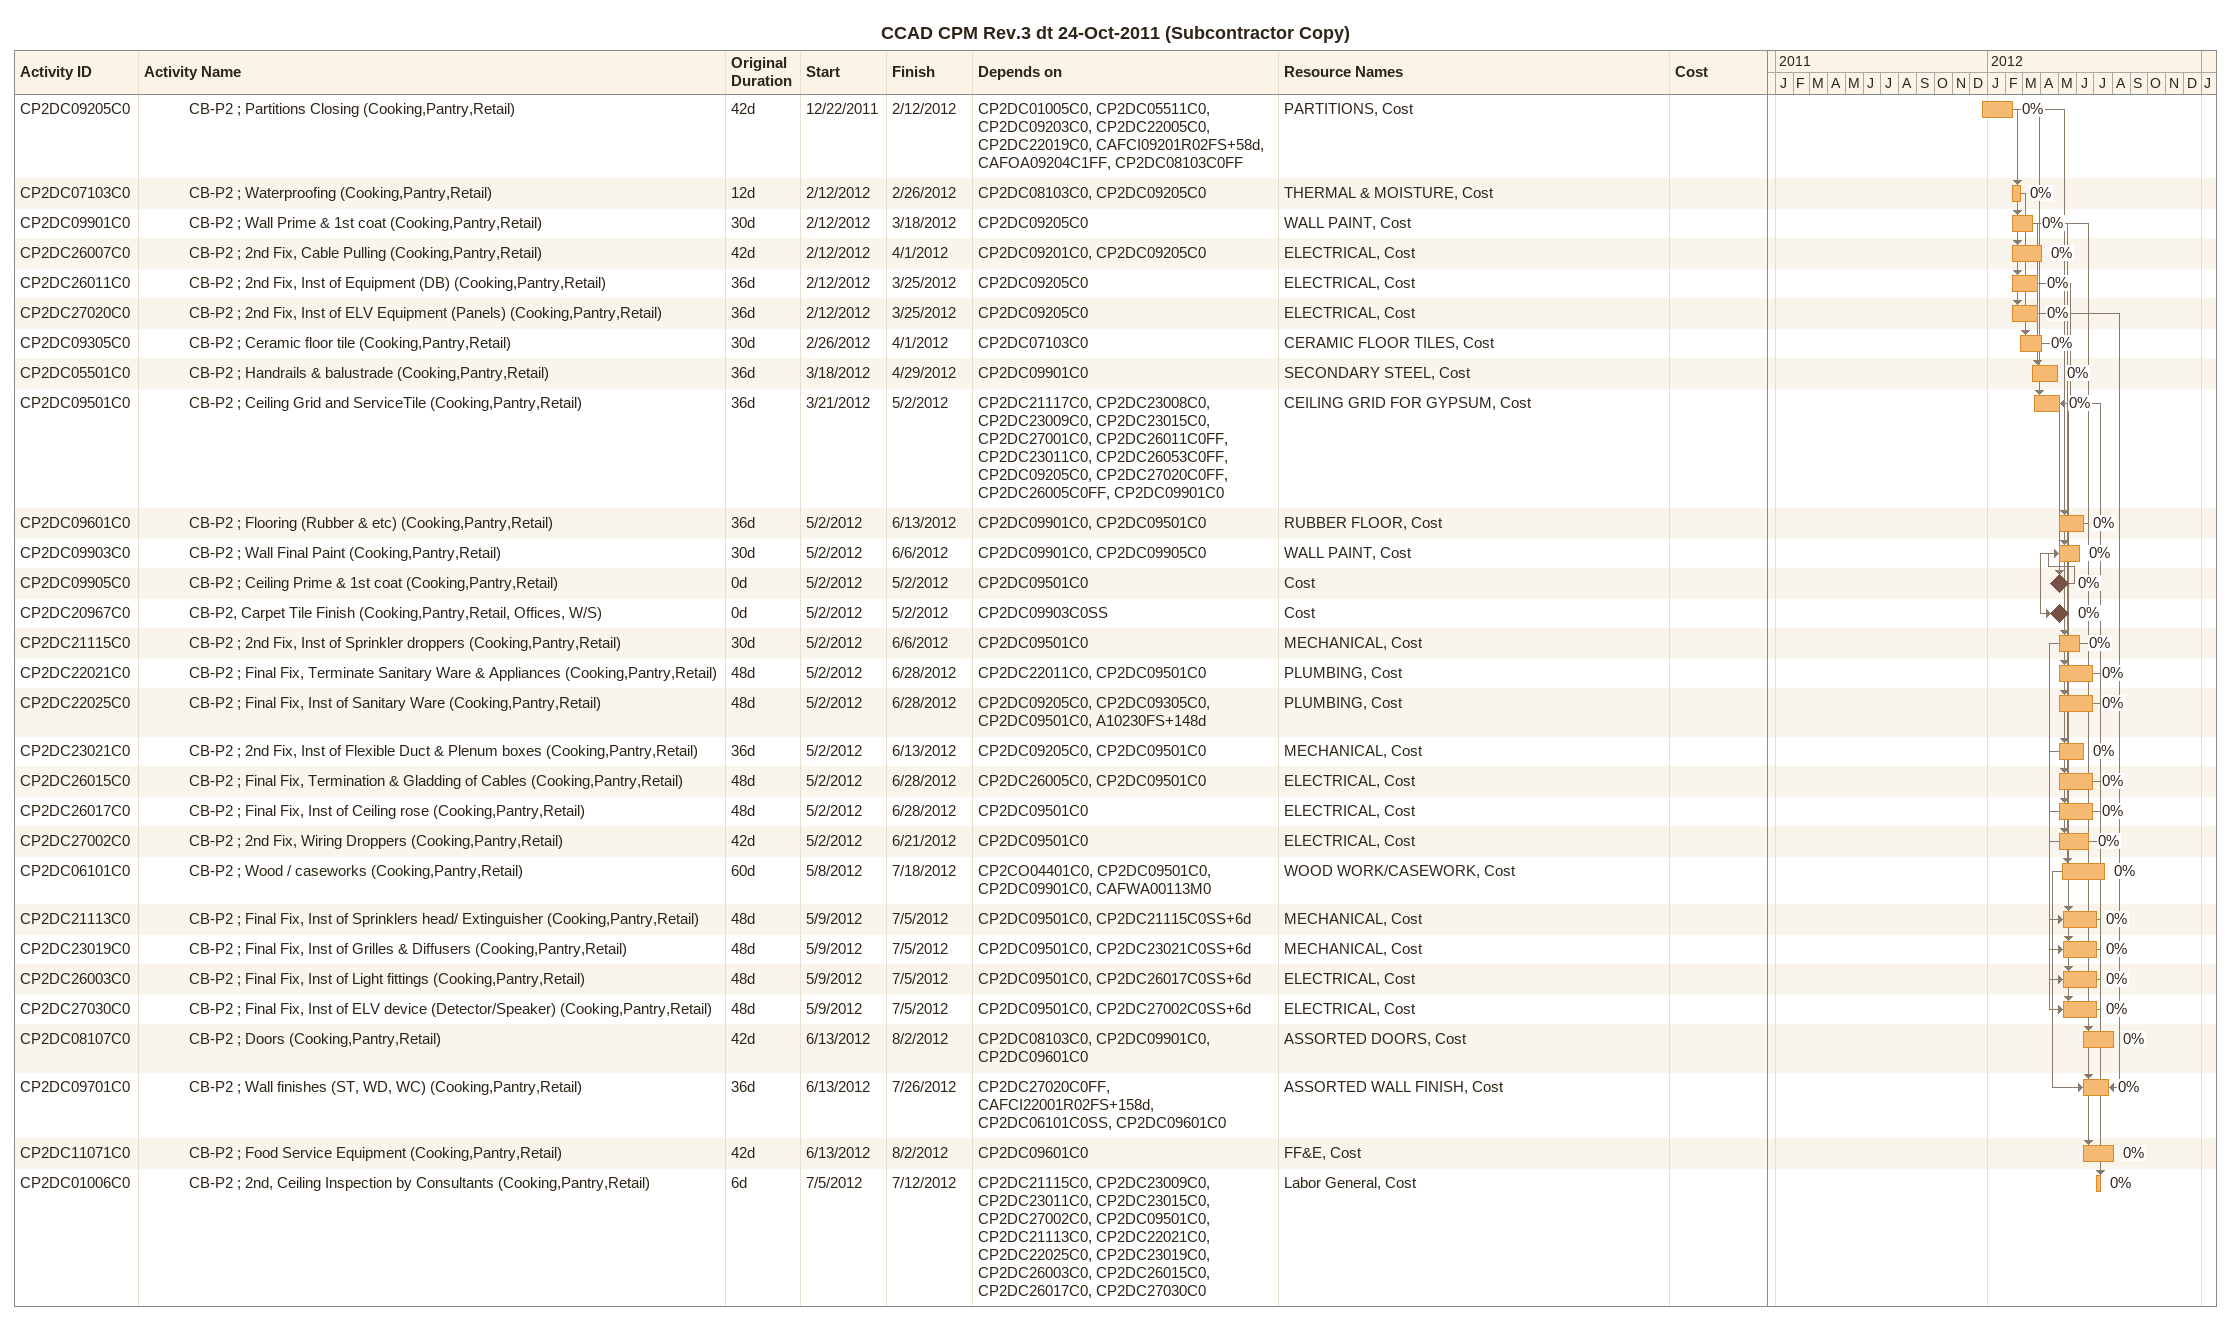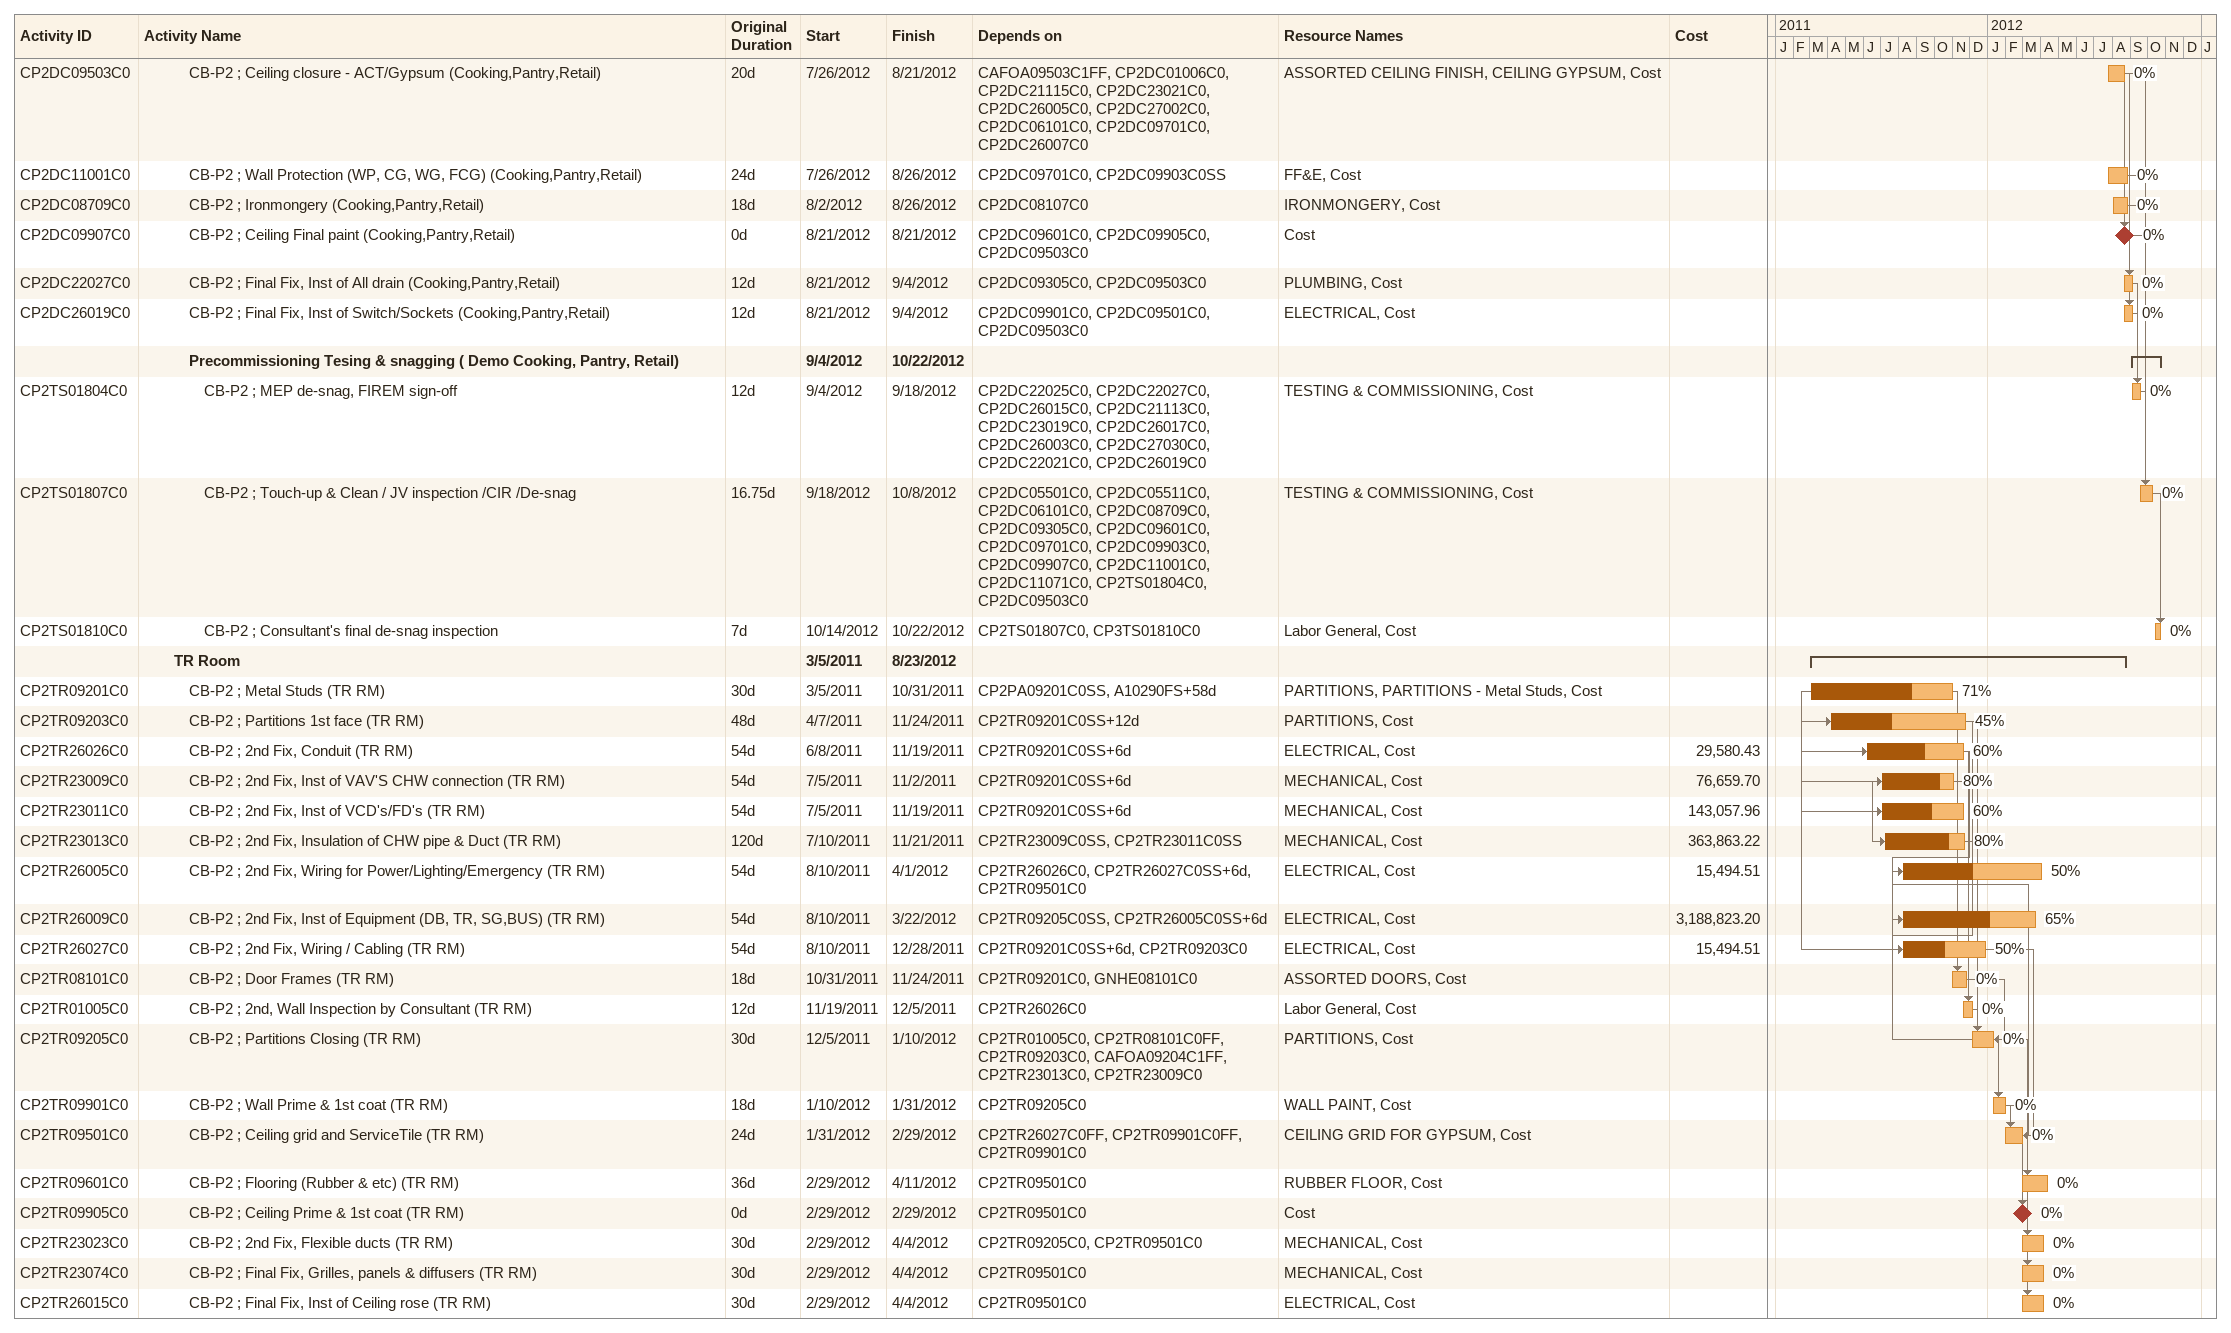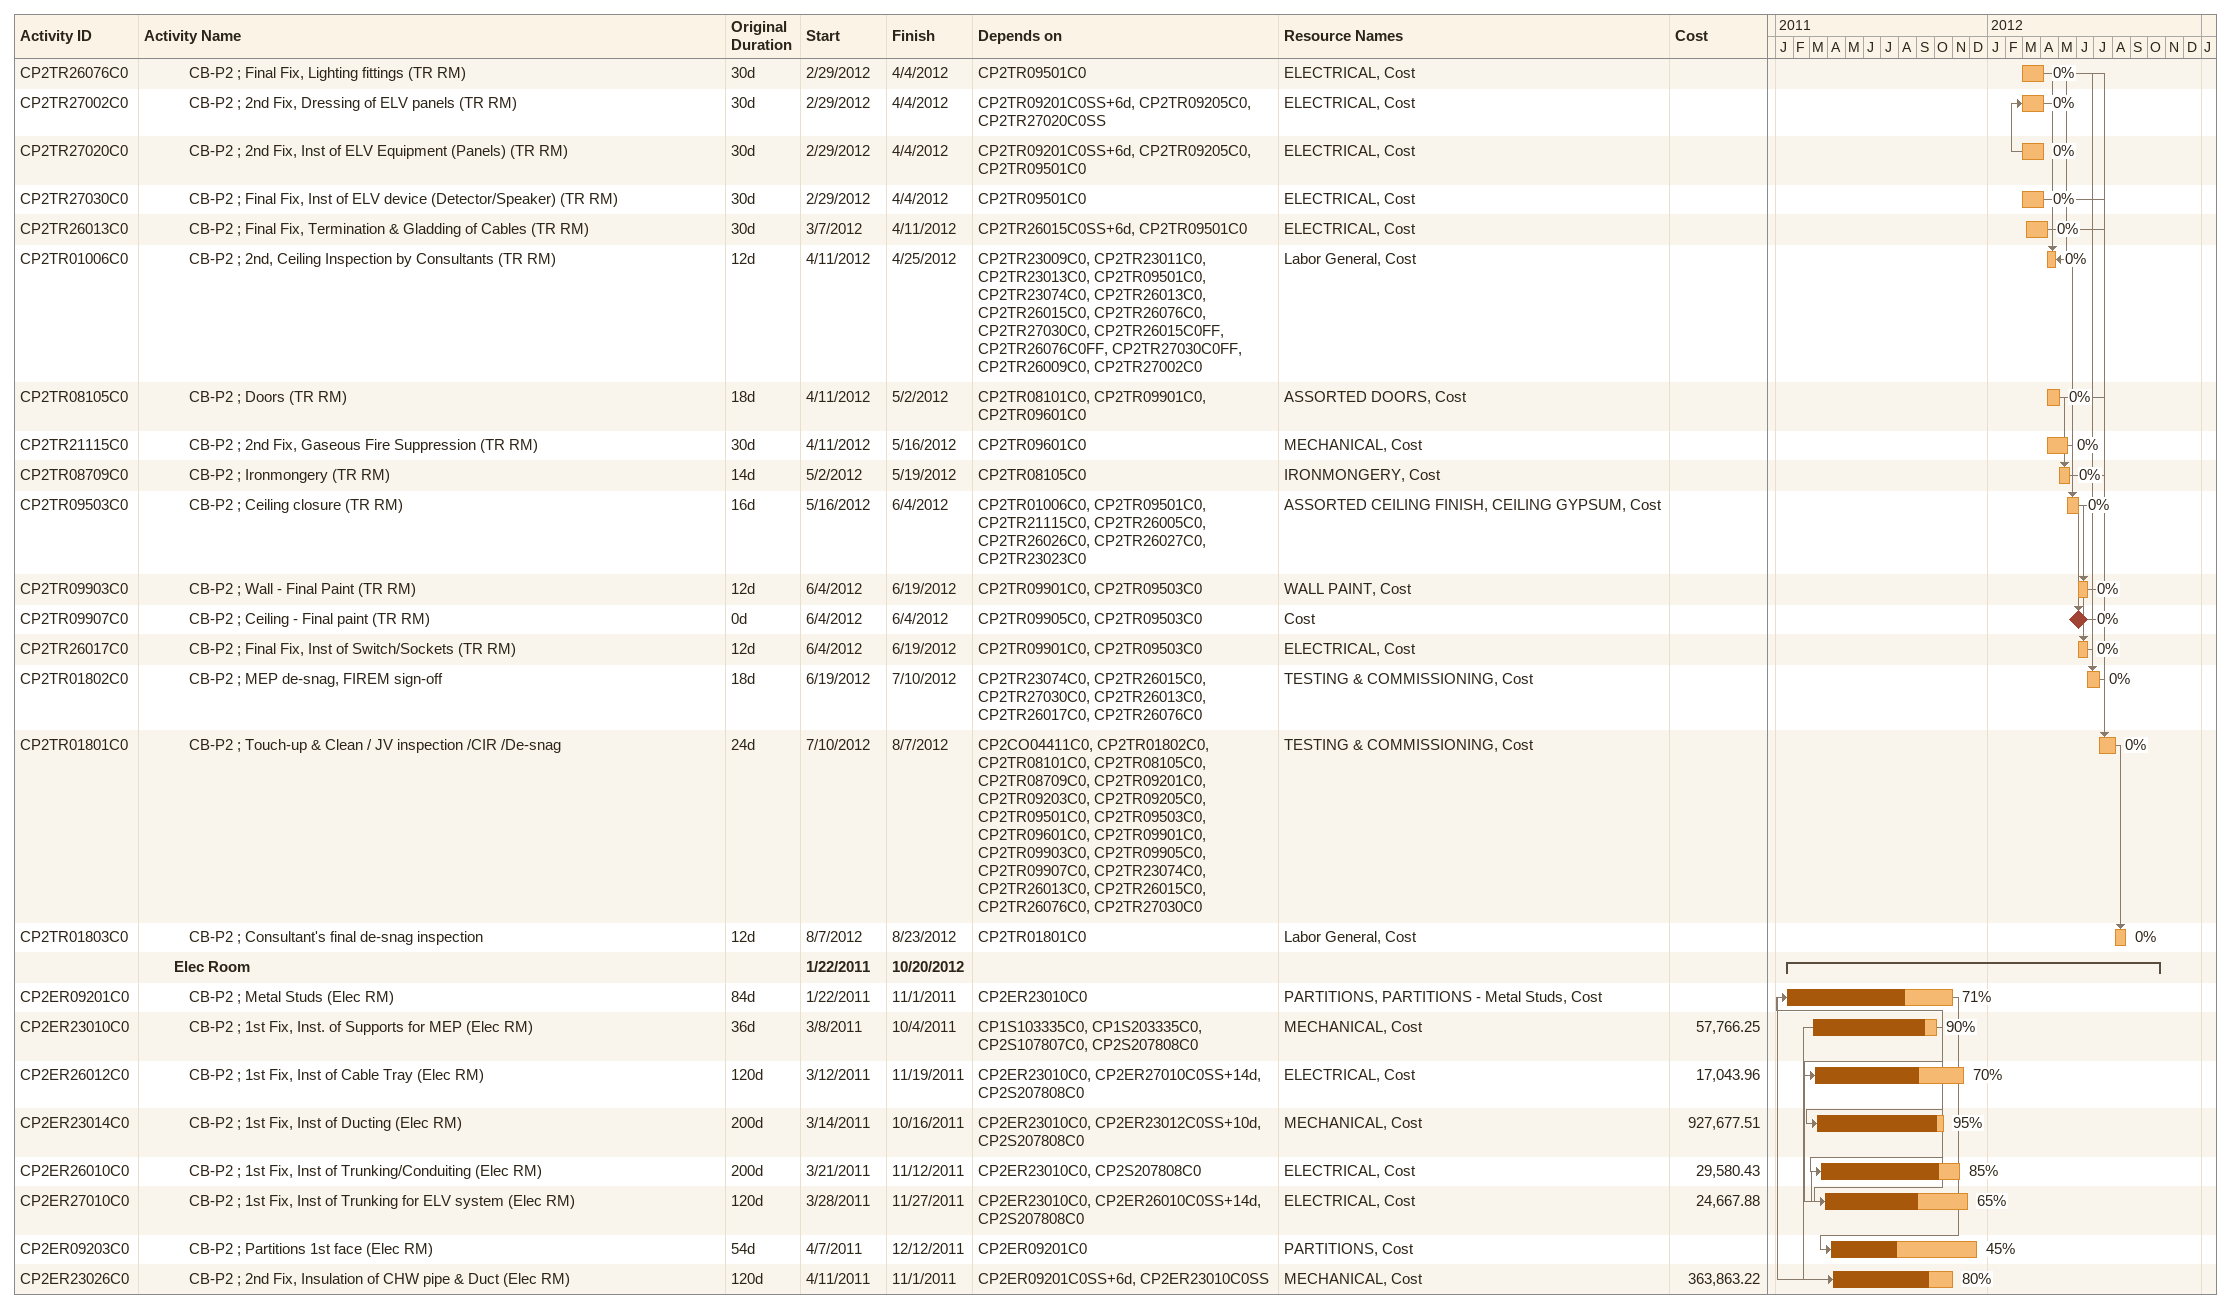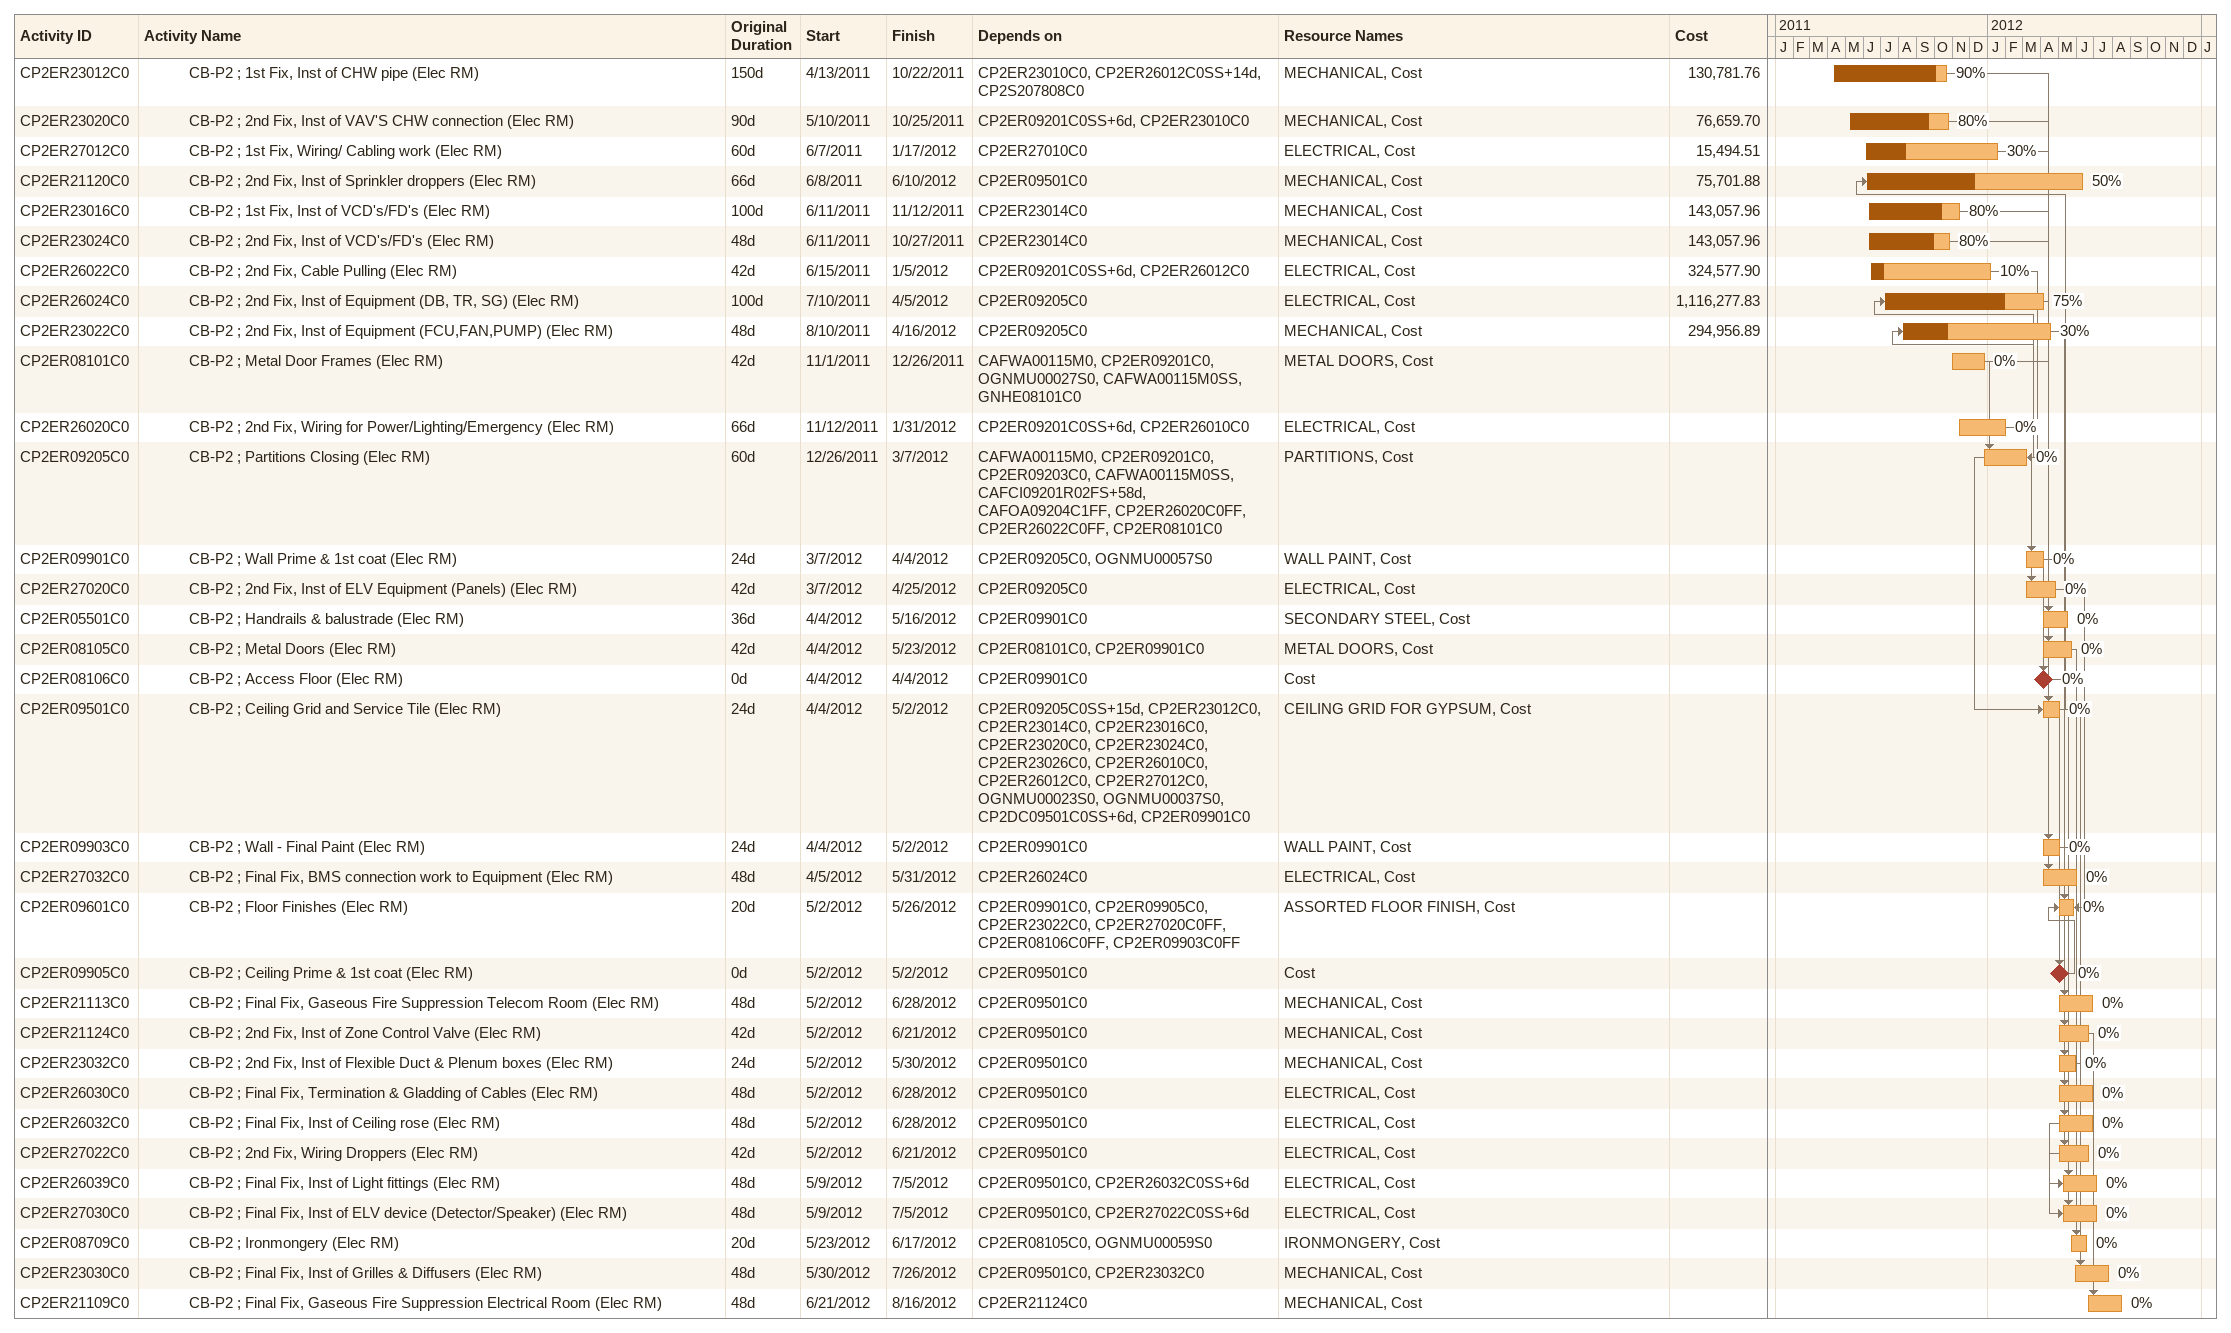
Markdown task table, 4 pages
CCAD CPM Rev.3 dt 24-Oct-2011 (Subcontractor Copy)

| ID | Level | Task | Original duration | Start | Finish | Predecessors | Resources | % complete | Cost |
|---|---|---|---|---|---|---|---|---|---|
| CP2DC09205C0 | 4 | CB-P2 ; Partitions Closing (Cooking,Pantry,Retail) | 42d | 2011-12-22 | 2012-02-12 | CP2DC01005C0, CP2DC05511C0, CP2DC09203C0, CP2DC22005C0, CP2DC22019C0, CAFCI09201R02FS+58d, CAFOA09204C1FF, CP2DC08103C0FF | PARTITIONS, Cost | 0 |  |
| CP2DC07103C0 | 4 | CB-P2 ; Waterproofing (Cooking,Pantry,Retail) | 12d | 2012-02-12 | 2012-02-26 | CP2DC08103C0, CP2DC09205C0 | THERMAL & MOISTURE, Cost | 0 |  |
| CP2DC09901C0 | 4 | CB-P2 ; Wall Prime & 1st coat (Cooking,Pantry,Retail) | 30d | 2012-02-12 | 2012-03-18 | CP2DC09205C0 | WALL PAINT, Cost | 0 |  |
| CP2DC26007C0 | 4 | CB-P2 ; 2nd Fix, Cable Pulling (Cooking,Pantry,Retail) | 42d | 2012-02-12 | 2012-04-01 | CP2DC09201C0, CP2DC09205C0 | ELECTRICAL, Cost | 0 |  |
| CP2DC26011C0 | 4 | CB-P2 ; 2nd Fix, Inst of Equipment (DB) (Cooking,Pantry,Retail) | 36d | 2012-02-12 | 2012-03-25 | CP2DC09205C0 | ELECTRICAL, Cost | 0 |  |
| CP2DC27020C0 | 4 | CB-P2 ; 2nd Fix, Inst of ELV Equipment (Panels) (Cooking,Pantry,Retail) | 36d | 2012-02-12 | 2012-03-25 | CP2DC09205C0 | ELECTRICAL, Cost | 0 |  |
| CP2DC09305C0 | 4 | CB-P2 ; Ceramic floor tile (Cooking,Pantry,Retail) | 30d | 2012-02-26 | 2012-04-01 | CP2DC07103C0 | CERAMIC FLOOR TILES, Cost | 0 |  |
| CP2DC05501C0 | 4 | CB-P2 ; Handrails & balustrade (Cooking,Pantry,Retail) | 36d | 2012-03-18 | 2012-04-29 | CP2DC09901C0 | SECONDARY STEEL, Cost | 0 |  |
| CP2DC09501C0 | 4 | CB-P2 ; Ceiling Grid and ServiceTile (Cooking,Pantry,Retail) | 36d | 2012-03-21 | 2012-05-02 | CP2DC21117C0, CP2DC23008C0, CP2DC23009C0, CP2DC23015C0, CP2DC27001C0, CP2DC26011C0FF, CP2DC23011C0, CP2DC26053C0FF, CP2DC09205C0, CP2DC27020C0FF, CP2DC26005C0FF, CP2DC09901C0 | CEILING GRID FOR GYPSUM, Cost | 0 |  |
| CP2DC09601C0 | 4 | CB-P2 ; Flooring (Rubber & etc) (Cooking,Pantry,Retail) | 36d | 2012-05-02 | 2012-06-13 | CP2DC09901C0, CP2DC09501C0 | RUBBER FLOOR, Cost | 0 |  |
| CP2DC09903C0 | 4 | CB-P2 ; Wall Final Paint (Cooking,Pantry,Retail) | 30d | 2012-05-02 | 2012-06-06 | CP2DC09901C0, CP2DC09905C0 | WALL PAINT, Cost | 0 |  |
| CP2DC09905C0 | 4 | CB-P2 ; Ceiling Prime & 1st coat (Cooking,Pantry,Retail) | 0d | 2012-05-02 | 2012-05-02 | CP2DC09501C0 | Cost | 0 |  |
| CP2DC20967C0 | 4 | CB-P2, Carpet Tile Finish (Cooking,Pantry,Retail, Offices, W/S) | 0d | 2012-05-02 | 2012-05-02 | CP2DC09903C0SS | Cost | 0 |  |
| CP2DC21115C0 | 4 | CB-P2 ; 2nd Fix, Inst of Sprinkler droppers (Cooking,Pantry,Retail) | 30d | 2012-05-02 | 2012-06-06 | CP2DC09501C0 | MECHANICAL, Cost | 0 |  |
| CP2DC22021C0 | 4 | CB-P2 ; Final Fix, Terminate Sanitary Ware & Appliances (Cooking,Pantry,Retail) | 48d | 2012-05-02 | 2012-06-28 | CP2DC22011C0, CP2DC09501C0 | PLUMBING, Cost | 0 |  |
| CP2DC22025C0 | 4 | CB-P2 ; Final Fix, Inst of Sanitary Ware (Cooking,Pantry,Retail) | 48d | 2012-05-02 | 2012-06-28 | CP2DC09205C0, CP2DC09305C0, CP2DC09501C0, A10230FS+148d | PLUMBING, Cost | 0 |  |
| CP2DC23021C0 | 4 | CB-P2 ; 2nd Fix, Inst of Flexible Duct & Plenum boxes (Cooking,Pantry,Retail) | 36d | 2012-05-02 | 2012-06-13 | CP2DC09205C0, CP2DC09501C0 | MECHANICAL, Cost | 0 |  |
| CP2DC26015C0 | 4 | CB-P2 ; Final Fix, Termination & Gladding of Cables (Cooking,Pantry,Retail) | 48d | 2012-05-02 | 2012-06-28 | CP2DC26005C0, CP2DC09501C0 | ELECTRICAL, Cost | 0 |  |
| CP2DC26017C0 | 4 | CB-P2 ; Final Fix, Inst of Ceiling rose (Cooking,Pantry,Retail) | 48d | 2012-05-02 | 2012-06-28 | CP2DC09501C0 | ELECTRICAL, Cost | 0 |  |
| CP2DC27002C0 | 4 | CB-P2 ; 2nd Fix, Wiring Droppers (Cooking,Pantry,Retail) | 42d | 2012-05-02 | 2012-06-21 | CP2DC09501C0 | ELECTRICAL, Cost | 0 |  |
| CP2DC06101C0 | 4 | CB-P2 ; Wood / caseworks (Cooking,Pantry,Retail) | 60d | 2012-05-08 | 2012-07-18 | CP2CO04401C0, CP2DC09501C0, CP2DC09901C0, CAFWA00113M0 | WOOD WORK/CASEWORK, Cost | 0 |  |
| CP2DC21113C0 | 4 | CB-P2 ; Final Fix, Inst of Sprinklers head/ Extinguisher (Cooking,Pantry,Retail) | 48d | 2012-05-09 | 2012-07-05 | CP2DC09501C0, CP2DC21115C0SS+6d | MECHANICAL, Cost | 0 |  |
| CP2DC23019C0 | 4 | CB-P2 ; Final Fix, Inst of Grilles & Diffusers (Cooking,Pantry,Retail) | 48d | 2012-05-09 | 2012-07-05 | CP2DC09501C0, CP2DC23021C0SS+6d | MECHANICAL, Cost | 0 |  |
| CP2DC26003C0 | 4 | CB-P2 ; Final Fix, Inst of Light fittings (Cooking,Pantry,Retail) | 48d | 2012-05-09 | 2012-07-05 | CP2DC09501C0, CP2DC26017C0SS+6d | ELECTRICAL, Cost | 0 |  |
| CP2DC27030C0 | 4 | CB-P2 ; Final Fix, Inst of ELV device (Detector/Speaker) (Cooking,Pantry,Retail) | 48d | 2012-05-09 | 2012-07-05 | CP2DC09501C0, CP2DC27002C0SS+6d | ELECTRICAL, Cost | 0 |  |
| CP2DC08107C0 | 4 | CB-P2 ; Doors (Cooking,Pantry,Retail) | 42d | 2012-06-13 | 2012-08-02 | CP2DC08103C0, CP2DC09901C0, CP2DC09601C0 | ASSORTED DOORS, Cost | 0 |  |
| CP2DC09701C0 | 4 | CB-P2 ; Wall finishes (ST, WD, WC) (Cooking,Pantry,Retail) | 36d | 2012-06-13 | 2012-07-26 | CP2DC27020C0FF, CAFCI22001R02FS+158d, CP2DC06101C0SS, CP2DC09601C0 | ASSORTED WALL FINISH, Cost | 0 |  |
| CP2DC11071C0 | 4 | CB-P2 ; Food Service Equipment (Cooking,Pantry,Retail) | 42d | 2012-06-13 | 2012-08-02 | CP2DC09601C0 | FF&E, Cost | 0 |  |
| CP2DC01006C0 | 4 | CB-P2 ; 2nd, Ceiling Inspection by Consultants (Cooking,Pantry,Retail) | 6d | 2012-07-05 | 2012-07-12 | CP2DC21115C0, CP2DC23009C0, CP2DC23011C0, CP2DC23015C0, CP2DC27002C0, CP2DC09501C0, CP2DC21113C0, CP2DC22021C0, CP2DC22025C0, CP2DC23019C0, CP2DC26003C0, CP2DC26015C0, CP2DC26017C0, CP2DC27030C0 | Labor General, Cost | 0 |  |
| CP2DC09503C0 | 4 | CB-P2 ; Ceiling closure - ACT/Gypsum (Cooking,Pantry,Retail) | 20d | 2012-07-26 | 2012-08-21 | CAFOA09503C1FF, CP2DC01006C0, CP2DC21115C0, CP2DC23021C0, CP2DC26005C0, CP2DC27002C0, CP2DC06101C0, CP2DC09701C0, CP2DC26007C0 | ASSORTED CEILING FINISH, CEILING GYPSUM, Cost | 0 |  |
| CP2DC11001C0 | 4 | CB-P2 ; Wall Protection (WP, CG, WG, FCG) (Cooking,Pantry,Retail) | 24d | 2012-07-26 | 2012-08-26 | CP2DC09701C0, CP2DC09903C0SS | FF&E, Cost | 0 |  |
| CP2DC08709C0 | 4 | CB-P2 ; Ironmongery (Cooking,Pantry,Retail) | 18d | 2012-08-02 | 2012-08-26 | CP2DC08107C0 | IRONMONGERY, Cost | 0 |  |
| CP2DC09907C0 | 4 | CB-P2 ; Ceiling Final paint (Cooking,Pantry,Retail) | 0d | 2012-08-21 | 2012-08-21 | CP2DC09601C0, CP2DC09905C0, CP2DC09503C0 | Cost | 0 |  |
| CP2DC22027C0 | 4 | CB-P2 ; Final Fix, Inst of All drain (Cooking,Pantry,Retail) | 12d | 2012-08-21 | 2012-09-04 | CP2DC09305C0, CP2DC09503C0 | PLUMBING, Cost | 0 |  |
| CP2DC26019C0 | 4 | CB-P2 ; Final Fix, Inst of Switch/Sockets (Cooking,Pantry,Retail) | 12d | 2012-08-21 | 2012-09-04 | CP2DC09901C0, CP2DC09501C0, CP2DC09503C0 | ELECTRICAL, Cost | 0 |  |
|  | 4 | **Precommissioning Tesing & snagging ( Demo Cooking, Pantry, Retail)** |  | 2012-09-04 | 2012-10-22 |  |  |  |  |
| CP2TS01804C0 | 5 | CB-P2 ; MEP de-snag, FIREM sign-off | 12d | 2012-09-04 | 2012-09-18 | CP2DC22025C0, CP2DC22027C0, CP2DC26015C0, CP2DC21113C0, CP2DC23019C0, CP2DC26017C0, CP2DC26003C0, CP2DC27030C0, CP2DC22021C0, CP2DC26019C0 | TESTING & COMMISSIONING, Cost | 0 |  |
| CP2TS01807C0 | 5 | CB-P2 ; Touch-up & Clean / JV inspection /CIR /De-snag | 16.75d | 2012-09-18 | 2012-10-08 | CP2DC05501C0, CP2DC05511C0, CP2DC06101C0, CP2DC08709C0, CP2DC09305C0, CP2DC09601C0, CP2DC09701C0, CP2DC09903C0, CP2DC09907C0, CP2DC11001C0, CP2DC11071C0, CP2TS01804C0, CP2DC09503C0 | TESTING & COMMISSIONING, Cost | 0 |  |
| CP2TS01810C0 | 5 | CB-P2 ; Consultant's final de-snag inspection | 7d | 2012-10-14 | 2012-10-22 | CP2TS01807C0, CP3TS01810C0 | Labor General, Cost | 0 |  |
|  | 3 | **TR Room** |  | 2011-03-05 | 2012-08-23 |  |  |  |  |
| CP2TR09201C0 | 4 | CB-P2 ; Metal Studs (TR RM) | 30d | 2011-03-05 | 2011-10-31 | CP2PA09201C0SS, A10290FS+58d | PARTITIONS, PARTITIONS - Metal Studs, Cost | 71 |  |
| CP2TR09203C0 | 4 | CB-P2 ; Partitions 1st face (TR RM) | 48d | 2011-04-07 | 2011-11-24 | CP2TR09201C0SS+12d | PARTITIONS, Cost | 45 |  |
| CP2TR26026C0 | 4 | CB-P2 ; 2nd Fix, Conduit (TR RM) | 54d | 2011-06-08 | 2011-11-19 | CP2TR09201C0SS+6d | ELECTRICAL, Cost | 60 | 29580.43 |
| CP2TR23009C0 | 4 | CB-P2 ; 2nd Fix, Inst of VAV'S CHW connection (TR RM) | 54d | 2011-07-05 | 2011-11-02 | CP2TR09201C0SS+6d | MECHANICAL, Cost | 80 | 76659.70 |
| CP2TR23011C0 | 4 | CB-P2 ; 2nd Fix, Inst of VCD's/FD's (TR RM) | 54d | 2011-07-05 | 2011-11-19 | CP2TR09201C0SS+6d | MECHANICAL, Cost | 60 | 143057.96 |
| CP2TR23013C0 | 4 | CB-P2 ; 2nd Fix, Insulation of CHW pipe & Duct (TR RM) | 120d | 2011-07-10 | 2011-11-21 | CP2TR23009C0SS, CP2TR23011C0SS | MECHANICAL, Cost | 80 | 363863.22 |
| CP2TR26005C0 | 4 | CB-P2 ; 2nd Fix, Wiring for Power/Lighting/Emergency (TR RM) | 54d | 2011-08-10 | 2012-04-01 | CP2TR26026C0, CP2TR26027C0SS+6d, CP2TR09501C0 | ELECTRICAL, Cost | 50 | 15494.51 |
| CP2TR26009C0 | 4 | CB-P2 ; 2nd Fix, Inst of Equipment (DB, TR, SG,BUS) (TR RM) | 54d | 2011-08-10 | 2012-03-22 | CP2TR09205C0SS, CP2TR26005C0SS+6d | ELECTRICAL, Cost | 65 | 3188823.20 |
| CP2TR26027C0 | 4 | CB-P2 ; 2nd Fix, Wiring / Cabling (TR RM) | 54d | 2011-08-10 | 2011-12-28 | CP2TR09201C0SS+6d, CP2TR09203C0 | ELECTRICAL, Cost | 50 | 15494.51 |
| CP2TR08101C0 | 4 | CB-P2 ; Door Frames (TR RM) | 18d | 2011-10-31 | 2011-11-24 | CP2TR09201C0, GNHE08101C0 | ASSORTED DOORS, Cost | 0 |  |
| CP2TR01005C0 | 4 | CB-P2 ; 2nd, Wall Inspection by Consultant (TR RM) | 12d | 2011-11-19 | 2011-12-05 | CP2TR26026C0 | Labor General, Cost | 0 |  |
| CP2TR09205C0 | 4 | CB-P2 ; Partitions Closing (TR RM) | 30d | 2011-12-05 | 2012-01-10 | CP2TR01005C0, CP2TR08101C0FF, CP2TR09203C0, CAFOA09204C1FF, CP2TR23013C0, CP2TR23009C0 | PARTITIONS, Cost | 0 |  |
| CP2TR09901C0 | 4 | CB-P2 ; Wall Prime & 1st coat (TR RM) | 18d | 2012-01-10 | 2012-01-31 | CP2TR09205C0 | WALL PAINT, Cost | 0 |  |
| CP2TR09501C0 | 4 | CB-P2 ; Ceiling grid and ServiceTile (TR RM) | 24d | 2012-01-31 | 2012-02-29 | CP2TR26027C0FF, CP2TR09901C0FF, CP2TR09901C0 | CEILING GRID FOR GYPSUM, Cost | 0 |  |
| CP2TR09601C0 | 4 | CB-P2 ; Flooring (Rubber & etc) (TR RM) | 36d | 2012-02-29 | 2012-04-11 | CP2TR09501C0 | RUBBER FLOOR, Cost | 0 |  |
| CP2TR09905C0 | 4 | CB-P2 ; Ceiling Prime & 1st coat (TR RM) | 0d | 2012-02-29 | 2012-02-29 | CP2TR09501C0 | Cost | 0 |  |
| CP2TR23023C0 | 4 | CB-P2 ; 2nd Fix, Flexible ducts (TR RM) | 30d | 2012-02-29 | 2012-04-04 | CP2TR09205C0, CP2TR09501C0 | MECHANICAL, Cost | 0 |  |
| CP2TR23074C0 | 4 | CB-P2 ; Final Fix, Grilles, panels & diffusers (TR RM) | 30d | 2012-02-29 | 2012-04-04 | CP2TR09501C0 | MECHANICAL, Cost | 0 |  |
| CP2TR26015C0 | 4 | CB-P2 ; Final Fix, Inst of Ceiling rose (TR RM) | 30d | 2012-02-29 | 2012-04-04 | CP2TR09501C0 | ELECTRICAL, Cost | 0 |  |
| CP2TR26076C0 | 4 | CB-P2 ; Final Fix, Lighting fittings (TR RM) | 30d | 2012-02-29 | 2012-04-04 | CP2TR09501C0 | ELECTRICAL, Cost | 0 |  |
| CP2TR27002C0 | 4 | CB-P2 ; 2nd Fix, Dressing of ELV panels (TR RM) | 30d | 2012-02-29 | 2012-04-04 | CP2TR09201C0SS+6d, CP2TR09205C0, CP2TR27020C0SS | ELECTRICAL, Cost | 0 |  |
| CP2TR27020C0 | 4 | CB-P2 ; 2nd Fix, Inst of ELV Equipment (Panels) (TR RM) | 30d | 2012-02-29 | 2012-04-04 | CP2TR09201C0SS+6d, CP2TR09205C0, CP2TR09501C0 | ELECTRICAL, Cost | 0 |  |
| CP2TR27030C0 | 4 | CB-P2 ; Final Fix, Inst of ELV device (Detector/Speaker) (TR RM) | 30d | 2012-02-29 | 2012-04-04 | CP2TR09501C0 | ELECTRICAL, Cost | 0 |  |
| CP2TR26013C0 | 4 | CB-P2 ; Final Fix, Termination & Gladding of Cables (TR RM) | 30d | 2012-03-07 | 2012-04-11 | CP2TR26015C0SS+6d, CP2TR09501C0 | ELECTRICAL, Cost | 0 |  |
| CP2TR01006C0 | 4 | CB-P2 ; 2nd, Ceiling Inspection by Consultants (TR RM) | 12d | 2012-04-11 | 2012-04-25 | CP2TR23009C0, CP2TR23011C0, CP2TR23013C0, CP2TR09501C0, CP2TR23074C0, CP2TR26013C0, CP2TR26015C0, CP2TR26076C0, CP2TR27030C0, CP2TR26015C0FF, CP2TR26076C0FF, CP2TR27030C0FF, CP2TR26009C0, CP2TR27002C0 | Labor General, Cost | 0 |  |
| CP2TR08105C0 | 4 | CB-P2 ; Doors (TR RM) | 18d | 2012-04-11 | 2012-05-02 | CP2TR08101C0, CP2TR09901C0, CP2TR09601C0 | ASSORTED DOORS, Cost | 0 |  |
| CP2TR21115C0 | 4 | CB-P2 ; 2nd Fix, Gaseous Fire Suppression (TR RM) | 30d | 2012-04-11 | 2012-05-16 | CP2TR09601C0 | MECHANICAL, Cost | 0 |  |
| CP2TR08709C0 | 4 | CB-P2 ; Ironmongery (TR RM) | 14d | 2012-05-02 | 2012-05-19 | CP2TR08105C0 | IRONMONGERY, Cost | 0 |  |
| CP2TR09503C0 | 4 | CB-P2 ; Ceiling closure (TR RM) | 16d | 2012-05-16 | 2012-06-04 | CP2TR01006C0, CP2TR09501C0, CP2TR21115C0, CP2TR26005C0, CP2TR26026C0, CP2TR26027C0, CP2TR23023C0 | ASSORTED CEILING FINISH, CEILING GYPSUM, Cost | 0 |  |
| CP2TR09903C0 | 4 | CB-P2 ; Wall - Final Paint (TR RM) | 12d | 2012-06-04 | 2012-06-19 | CP2TR09901C0, CP2TR09503C0 | WALL PAINT, Cost | 0 |  |
| CP2TR09907C0 | 4 | CB-P2 ; Ceiling - Final paint (TR RM) | 0d | 2012-06-04 | 2012-06-04 | CP2TR09905C0, CP2TR09503C0 | Cost | 0 |  |
| CP2TR26017C0 | 4 | CB-P2 ; Final Fix, Inst of Switch/Sockets (TR RM) | 12d | 2012-06-04 | 2012-06-19 | CP2TR09901C0, CP2TR09503C0 | ELECTRICAL, Cost | 0 |  |
| CP2TR01802C0 | 4 | CB-P2 ; MEP de-snag, FIREM sign-off | 18d | 2012-06-19 | 2012-07-10 | CP2TR23074C0, CP2TR26015C0, CP2TR27030C0, CP2TR26013C0, CP2TR26017C0, CP2TR26076C0 | TESTING & COMMISSIONING, Cost | 0 |  |
| CP2TR01801C0 | 4 | CB-P2 ; Touch-up & Clean / JV inspection /CIR /De-snag | 24d | 2012-07-10 | 2012-08-07 | CP2CO04411C0, CP2TR01802C0, CP2TR08101C0, CP2TR08105C0, CP2TR08709C0, CP2TR09201C0, CP2TR09203C0, CP2TR09205C0, CP2TR09501C0, CP2TR09503C0, CP2TR09601C0, CP2TR09901C0, CP2TR09903C0, CP2TR09905C0, CP2TR09907C0, CP2TR23074C0, CP2TR26013C0, CP2TR26015C0, CP2TR26076C0, CP2TR27030C0 | TESTING & COMMISSIONING, Cost | 0 |  |
| CP2TR01803C0 | 4 | CB-P2 ; Consultant's final de-snag inspection | 12d | 2012-08-07 | 2012-08-23 | CP2TR01801C0 | Labor General, Cost | 0 |  |
|  | 3 | **Elec Room** |  | 2011-01-22 | 2012-10-20 |  |  |  |  |
| CP2ER09201C0 | 4 | CB-P2 ; Metal Studs (Elec RM) | 84d | 2011-01-22 | 2011-11-01 | CP2ER23010C0 | PARTITIONS, PARTITIONS - Metal Studs, Cost | 71 |  |
| CP2ER23010C0 | 4 | CB-P2 ; 1st Fix, Inst. of Supports for MEP (Elec RM) | 36d | 2011-03-08 | 2011-10-04 | CP1S103335C0, CP1S203335C0, CP2S107807C0, CP2S207808C0 | MECHANICAL, Cost | 90 | 57766.25 |
| CP2ER26012C0 | 4 | CB-P2 ; 1st Fix, Inst of Cable Tray (Elec RM) | 120d | 2011-03-12 | 2011-11-19 | CP2ER23010C0, CP2ER27010C0SS+14d, CP2S207808C0 | ELECTRICAL, Cost | 70 | 17043.96 |
| CP2ER23014C0 | 4 | CB-P2 ; 1st Fix, Inst of Ducting (Elec RM) | 200d | 2011-03-14 | 2011-10-16 | CP2ER23010C0, CP2ER23012C0SS+10d, CP2S207808C0 | MECHANICAL, Cost | 95 | 927677.51 |
| CP2ER26010C0 | 4 | CB-P2 ; 1st Fix, Inst of Trunking/Conduiting (Elec RM) | 200d | 2011-03-21 | 2011-11-12 | CP2ER23010C0, CP2S207808C0 | ELECTRICAL, Cost | 85 | 29580.43 |
| CP2ER27010C0 | 4 | CB-P2 ; 1st Fix, Inst of Trunking for ELV system (Elec RM) | 120d | 2011-03-28 | 2011-11-27 | CP2ER23010C0, CP2ER26010C0SS+14d, CP2S207808C0 | ELECTRICAL, Cost | 65 | 24667.88 |
| CP2ER09203C0 | 4 | CB-P2 ; Partitions 1st face (Elec RM) | 54d | 2011-04-07 | 2011-12-12 | CP2ER09201C0 | PARTITIONS, Cost | 45 |  |
| CP2ER23026C0 | 4 | CB-P2 ; 2nd Fix, Insulation of CHW pipe & Duct (Elec RM) | 120d | 2011-04-11 | 2011-11-01 | CP2ER09201C0SS+6d, CP2ER23010C0SS | MECHANICAL, Cost | 80 | 363863.22 |
| CP2ER23012C0 | 4 | CB-P2 ; 1st Fix, Inst of CHW pipe (Elec RM) | 150d | 2011-04-13 | 2011-10-22 | CP2ER23010C0, CP2ER26012C0SS+14d, CP2S207808C0 | MECHANICAL, Cost | 90 | 130781.76 |
| CP2ER23020C0 | 4 | CB-P2 ; 2nd Fix, Inst of VAV'S CHW connection (Elec RM) | 90d | 2011-05-10 | 2011-10-25 | CP2ER09201C0SS+6d, CP2ER23010C0 | MECHANICAL, Cost | 80 | 76659.70 |
| CP2ER27012C0 | 4 | CB-P2 ; 1st Fix, Wiring/ Cabling work (Elec RM) | 60d | 2011-06-07 | 2012-01-17 | CP2ER27010C0 | ELECTRICAL, Cost | 30 | 15494.51 |
| CP2ER21120C0 | 4 | CB-P2 ; 2nd Fix, Inst of Sprinkler droppers (Elec RM) | 66d | 2011-06-08 | 2012-06-10 | CP2ER09501C0 | MECHANICAL, Cost | 50 | 75701.88 |
| CP2ER23016C0 | 4 | CB-P2 ; 1st Fix, Inst of VCD's/FD's (Elec RM) | 100d | 2011-06-11 | 2011-11-12 | CP2ER23014C0 | MECHANICAL, Cost | 80 | 143057.96 |
| CP2ER23024C0 | 4 | CB-P2 ; 2nd Fix, Inst of VCD's/FD's (Elec RM) | 48d | 2011-06-11 | 2011-10-27 | CP2ER23014C0 | MECHANICAL, Cost | 80 | 143057.96 |
| CP2ER26022C0 | 4 | CB-P2 ; 2nd Fix, Cable Pulling (Elec RM) | 42d | 2011-06-15 | 2012-01-05 | CP2ER09201C0SS+6d, CP2ER26012C0 | ELECTRICAL, Cost | 10 | 324577.90 |
| CP2ER26024C0 | 4 | CB-P2 ; 2nd Fix, Inst of Equipment (DB, TR, SG) (Elec RM) | 100d | 2011-07-10 | 2012-04-05 | CP2ER09205C0 | ELECTRICAL, Cost | 75 | 1116277.83 |
| CP2ER23022C0 | 4 | CB-P2 ; 2nd Fix, Inst of Equipment (FCU,FAN,PUMP) (Elec RM) | 48d | 2011-08-10 | 2012-04-16 | CP2ER09205C0 | MECHANICAL, Cost | 30 | 294956.89 |
| CP2ER08101C0 | 4 | CB-P2 ; Metal Door Frames (Elec RM) | 42d | 2011-11-01 | 2011-12-26 | CAFWA00115M0, CP2ER09201C0, OGNMU00027S0, CAFWA00115M0SS, GNHE08101C0 | METAL DOORS, Cost | 0 |  |
| CP2ER26020C0 | 4 | CB-P2 ; 2nd Fix, Wiring for Power/Lighting/Emergency (Elec RM) | 66d | 2011-11-12 | 2012-01-31 | CP2ER09201C0SS+6d, CP2ER26010C0 | ELECTRICAL, Cost | 0 |  |
| CP2ER09205C0 | 4 | CB-P2 ; Partitions Closing (Elec RM) | 60d | 2011-12-26 | 2012-03-07 | CAFWA00115M0, CP2ER09201C0, CP2ER09203C0, CAFWA00115M0SS, CAFCI09201R02FS+58d, CAFOA09204C1FF, CP2ER26020C0FF, CP2ER26022C0FF, CP2ER08101C0 | PARTITIONS, Cost | 0 |  |
| CP2ER09901C0 | 4 | CB-P2 ; Wall Prime & 1st coat (Elec RM) | 24d | 2012-03-07 | 2012-04-04 | CP2ER09205C0, OGNMU00057S0 | WALL PAINT, Cost | 0 |  |
| CP2ER27020C0 | 4 | CB-P2 ; 2nd Fix, Inst of ELV Equipment (Panels) (Elec RM) | 42d | 2012-03-07 | 2012-04-25 | CP2ER09205C0 | ELECTRICAL, Cost | 0 |  |
| CP2ER05501C0 | 4 | CB-P2 ; Handrails & balustrade (Elec RM) | 36d | 2012-04-04 | 2012-05-16 | CP2ER09901C0 | SECONDARY STEEL, Cost | 0 |  |
| CP2ER08105C0 | 4 | CB-P2 ; Metal Doors (Elec RM) | 42d | 2012-04-04 | 2012-05-23 | CP2ER08101C0, CP2ER09901C0 | METAL DOORS, Cost | 0 |  |
| CP2ER08106C0 | 4 | CB-P2 ; Access Floor (Elec RM) | 0d | 2012-04-04 | 2012-04-04 | CP2ER09901C0 | Cost | 0 |  |
| CP2ER09501C0 | 4 | CB-P2 ; Ceiling Grid and Service Tile (Elec RM) | 24d | 2012-04-04 | 2012-05-02 | CP2ER09205C0SS+15d, CP2ER23012C0, CP2ER23014C0, CP2ER23016C0, CP2ER23020C0, CP2ER23024C0, CP2ER23026C0, CP2ER26010C0, CP2ER26012C0, CP2ER27012C0, OGNMU00023S0, OGNMU00037S0, CP2DC09501C0SS+6d, CP2ER09901C0 | CEILING GRID FOR GYPSUM, Cost | 0 |  |
| CP2ER09903C0 | 4 | CB-P2 ; Wall - Final Paint (Elec RM) | 24d | 2012-04-04 | 2012-05-02 | CP2ER09901C0 | WALL PAINT, Cost | 0 |  |
| CP2ER27032C0 | 4 | CB-P2 ; Final Fix, BMS connection work to Equipment (Elec RM) | 48d | 2012-04-05 | 2012-05-31 | CP2ER26024C0 | ELECTRICAL, Cost | 0 |  |
| CP2ER09601C0 | 4 | CB-P2 ; Floor Finishes (Elec RM) | 20d | 2012-05-02 | 2012-05-26 | CP2ER09901C0, CP2ER09905C0, CP2ER23022C0, CP2ER27020C0FF, CP2ER08106C0FF, CP2ER09903C0FF | ASSORTED FLOOR FINISH, Cost | 0 |  |
| CP2ER09905C0 | 4 | CB-P2 ; Ceiling Prime & 1st coat (Elec RM) | 0d | 2012-05-02 | 2012-05-02 | CP2ER09501C0 | Cost | 0 |  |
| CP2ER21113C0 | 4 | CB-P2 ; Final Fix, Gaseous Fire Suppression Telecom Room (Elec RM) | 48d | 2012-05-02 | 2012-06-28 | CP2ER09501C0 | MECHANICAL, Cost | 0 |  |
| CP2ER21124C0 | 4 | CB-P2 ; 2nd Fix, Inst of Zone Control Valve (Elec RM) | 42d | 2012-05-02 | 2012-06-21 | CP2ER09501C0 | MECHANICAL, Cost | 0 |  |
| CP2ER23032C0 | 4 | CB-P2 ; 2nd Fix, Inst of Flexible Duct & Plenum boxes (Elec RM) | 24d | 2012-05-02 | 2012-05-30 | CP2ER09501C0 | MECHANICAL, Cost | 0 |  |
| CP2ER26030C0 | 4 | CB-P2 ; Final Fix, Termination & Gladding of Cables (Elec RM) | 48d | 2012-05-02 | 2012-06-28 | CP2ER09501C0 | ELECTRICAL, Cost | 0 |  |
| CP2ER26032C0 | 4 | CB-P2 ; Final Fix, Inst of Ceiling rose (Elec RM) | 48d | 2012-05-02 | 2012-06-28 | CP2ER09501C0 | ELECTRICAL, Cost | 0 |  |
| CP2ER27022C0 | 4 | CB-P2 ; 2nd Fix, Wiring Droppers (Elec RM) | 42d | 2012-05-02 | 2012-06-21 | CP2ER09501C0 | ELECTRICAL, Cost | 0 |  |
| CP2ER26039C0 | 4 | CB-P2 ; Final Fix, Inst of Light fittings (Elec RM) | 48d | 2012-05-09 | 2012-07-05 | CP2ER09501C0, CP2ER26032C0SS+6d | ELECTRICAL, Cost | 0 |  |
| CP2ER27030C0 | 4 | CB-P2 ; Final Fix, Inst of ELV device (Detector/Speaker) (Elec RM) | 48d | 2012-05-09 | 2012-07-05 | CP2ER09501C0, CP2ER27022C0SS+6d | ELECTRICAL, Cost | 0 |  |
| CP2ER08709C0 | 4 | CB-P2 ; Ironmongery (Elec RM) | 20d | 2012-05-23 | 2012-06-17 | CP2ER08105C0, OGNMU00059S0 | IRONMONGERY, Cost | 0 |  |
| CP2ER23030C0 | 4 | CB-P2 ; Final Fix, Inst of Grilles & Diffusers (Elec RM) | 48d | 2012-05-30 | 2012-07-26 | CP2ER09501C0, CP2ER23032C0 | MECHANICAL, Cost | 0 |  |
| CP2ER21109C0 | 4 | CB-P2 ; Final Fix, Gaseous Fire Suppression Electrical Room (Elec RM) | 48d | 2012-06-21 | 2012-08-16 | CP2ER21124C0 | MECHANICAL, Cost | 0 |  |
